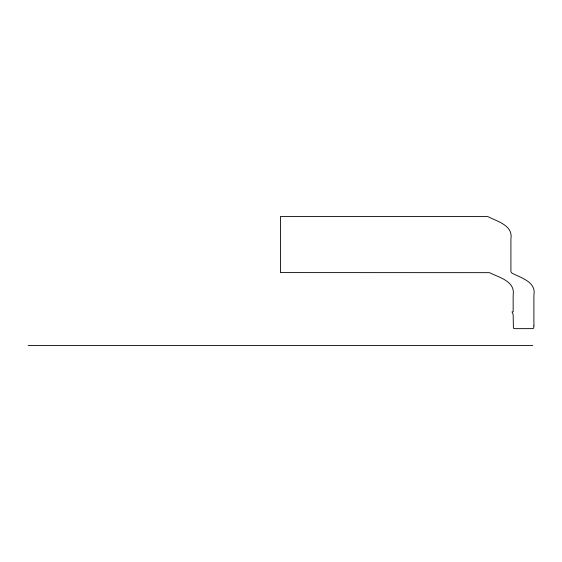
<?xml version="1.0" encoding="UTF-8"?>
<svg xmlns="http://www.w3.org/2000/svg" width="562" height="562" viewBox="0 0 562 562"><rect width="100%" height="100%" fill="white"/><g stroke="black" fill="none" stroke-linecap="round" stroke-linejoin="round"><path stroke-width="0.84" d="M28.1 345.49L532.776 345.49M533.9 325.862L533.717 328.06L532.72 328.622L514.876 328.658L513.408 328.201L513.155 314.643L512.031 311.84L513.155 311.84L513.155 295.022C515.389 281.288 499.351 277.6 489.966 272.844A4.763 4.763 0 0 0 489.158 272.661L280.438 272.591L280.438 216.511L487.472 216.595A4.489 4.489 0 0 1 488.28 216.784C497.532 221.597 513.246 225.404 510.907 238.941L510.907 269.788C510.493 271.692 511.532 273.406 513.45 273.856C522.147 278.232 536.324 282.44 533.9 295.022L533.9 325.862"/></g></svg>
